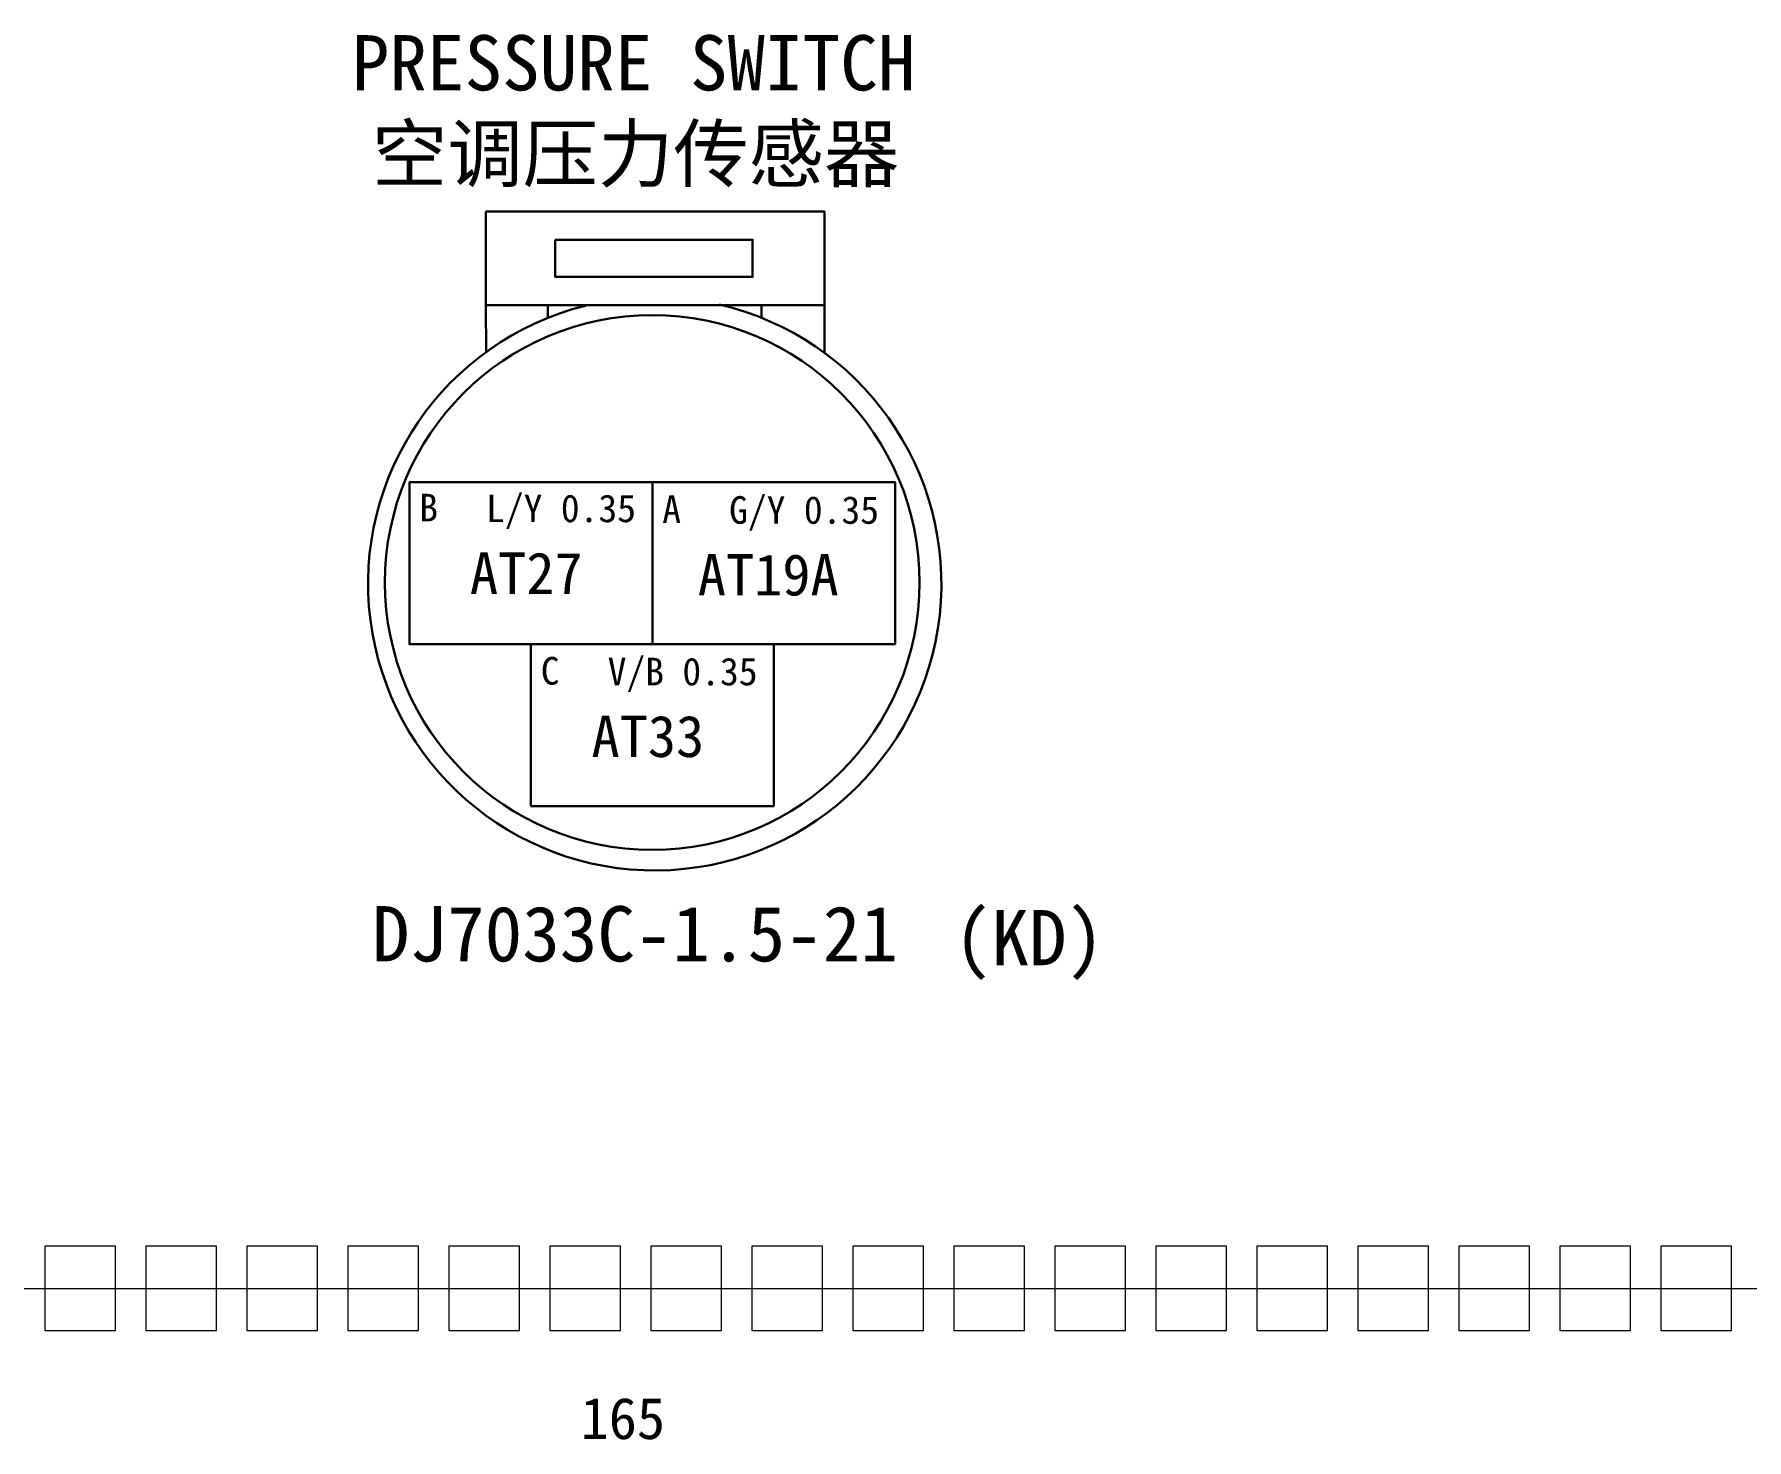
# Model space of a CAD drawing. Header units: millimetres. Extents: x 6 to 3615, y -854 to 0.
# Drawn here: x 2389 to 2473.8, y -572.7 to -503.1 of the extents above; entities that cross this region are included whole.
import ezdxf

# ---------------------------------------------------------------- set-up
doc = ezdxf.new("R2010")
doc.units = ezdxf.units.MM
doc.styles.add('4eff5b8b_Style', font='simfang.ttf')

msp = doc.modelspace()

# ---------------------------------------------------------------- linework, layer by layer
at = {"linetype": 'Continuous', "lineweight": 30}
for p, q in [((2411.398, -511.883), (2428.161, -511.883)), ((2411.398, -516.523), (2411.398, -511.883)), ((2411.398, -511.883), (2411.398, -511.883)), ((2428.161, -511.883), (2428.161, -516.523)), ((2414.831, -513.276), (2424.599, -513.276)), ((2414.831, -515.117), (2414.831, -513.276)), ((2414.831, -513.276), (2414.831, -513.276)), ((2424.599, -513.276), (2424.599, -515.117)), ((2424.599, -515.117), (2414.831, -515.117)), ((2428.161, -516.523), (2411.398, -516.523))]:
    msp.add_line(p, q, dxfattribs=at)
at = {"linetype": 'Continuous', "lineweight": 0}
for p, q in [((2393.062, -563.109), (2389.562, -563.109)), ((2389.562, -563.109), (2389.562, -567.276)), ((2393.062, -567.276), (2393.062, -563.109)), ((2398.062, -563.109), (2394.562, -563.109)), ((2394.562, -563.109), (2394.562, -567.276)), ((2398.062, -567.276), (2398.062, -563.109)), ((2403.062, -563.109), (2399.562, -563.109)), ((2399.562, -563.109), (2399.562, -567.276)), ((2403.062, -567.276), (2403.062, -563.109)), ((2408.062, -563.109), (2404.562, -563.109)), ((2404.562, -563.109), (2404.562, -567.276)), ((2408.062, -567.276), (2408.062, -563.109)), ((2413.062, -563.109), (2409.562, -563.109)), ((2409.562, -563.109), (2409.562, -567.276)), ((2413.062, -567.276), (2413.062, -563.109)), ((2418.062, -563.109), (2414.562, -563.109)), ((2414.562, -563.109), (2414.562, -567.276)), ((2418.062, -567.276), (2418.062, -563.109)), ((2423.062, -563.109), (2419.562, -563.109)), ((2419.562, -563.109), (2419.562, -567.276)), ((2423.062, -567.276), (2423.062, -563.109)), ((2428.062, -563.109), (2424.562, -563.109)), ((2424.562, -563.109), (2424.562, -567.276)), ((2428.062, -567.276), (2428.062, -563.109)), ((2433.062, -563.109), (2429.562, -563.109)), ((2429.562, -563.109), (2429.562, -567.276)), ((2433.062, -567.276), (2433.062, -563.109)), ((2438.062, -563.109), (2434.562, -563.109)), ((2434.562, -563.109), (2434.562, -567.276)), ((2438.062, -567.276), (2438.062, -563.109)), ((2443.062, -563.109), (2439.562, -563.109)), ((2439.562, -563.109), (2439.562, -567.276)), ((2443.062, -567.276), (2443.062, -563.109)), ((2448.062, -563.109), (2444.562, -563.109)), ((2444.562, -563.109), (2444.562, -567.276)), ((2448.062, -567.276), (2448.062, -563.109)), ((2453.062, -563.109), (2449.562, -563.109)), ((2449.562, -563.109), (2449.562, -567.276)), ((2453.062, -567.276), (2453.062, -563.109)), ((2458.062, -563.109), (2454.562, -563.109)), ((2454.562, -563.109), (2454.562, -567.276)), ((2458.062, -567.276), (2458.062, -563.109)), ((2463.062, -563.109), (2459.562, -563.109)), ((2459.562, -563.109), (2459.562, -567.276)), ((2463.062, -567.276), (2463.062, -563.109)), ((2468.062, -563.109), (2464.562, -563.109)), ((2464.562, -563.109), (2464.562, -567.276)), ((2468.062, -567.276), (2468.062, -563.109)), ((2473.062, -563.109), (2469.562, -563.109)), ((2469.562, -563.109), (2469.562, -567.276)), ((2473.062, -567.276), (2473.062, -563.109)), ((2389.562, -567.276), (2393.062, -567.276)), ((2389.562, -567.276), (2389.562, -567.276)), ((2394.562, -567.276), (2398.062, -567.276)), ((2394.562, -567.276), (2394.562, -567.276)), ((2399.562, -567.276), (2403.062, -567.276)), ((2399.562, -567.276), (2399.562, -567.276)), ((2404.562, -567.276), (2408.062, -567.276)), ((2404.562, -567.276), (2404.562, -567.276)), ((2409.562, -567.276), (2413.062, -567.276)), ((2409.562, -567.276), (2409.562, -567.276)), ((2414.562, -567.276), (2418.062, -567.276)), ((2414.562, -567.276), (2414.562, -567.276)), ((2419.562, -567.276), (2423.062, -567.276)), ((2419.562, -567.276), (2419.562, -567.276)), ((2424.562, -567.276), (2428.062, -567.276)), ((2424.562, -567.276), (2424.562, -567.276)), ((2429.562, -567.276), (2433.062, -567.276)), ((2429.562, -567.276), (2429.562, -567.276)), ((2434.562, -567.276), (2438.062, -567.276)), ((2434.562, -567.276), (2434.562, -567.276)), ((2439.562, -567.276), (2443.062, -567.276)), ((2439.562, -567.276), (2439.562, -567.276)), ((2444.562, -567.276), (2448.062, -567.276)), ((2444.562, -567.276), (2444.562, -567.276)), ((2449.562, -567.276), (2453.062, -567.276)), ((2449.562, -567.276), (2449.562, -567.276)), ((2454.562, -567.276), (2458.062, -567.276)), ((2454.562, -567.276), (2454.562, -567.276)), ((2459.562, -567.276), (2463.062, -567.276)), ((2459.562, -567.276), (2459.562, -567.276)), ((2464.562, -567.276), (2468.062, -567.276)), ((2464.562, -567.276), (2464.562, -567.276)), ((2469.562, -567.276), (2473.062, -567.276)), ((2469.562, -567.276), (2469.562, -567.276))]:
    msp.add_line(p, q, dxfattribs=at)
at = {"linetype": 'Continuous', "lineweight": 30}
for points in [[(2411.398, -511.883), (2428.161, -511.883), (2428.161, -516.523), (2411.398, -516.523), (2411.398, -511.883)], [(2414.831, -513.276), (2424.599, -513.276), (2424.599, -515.117), (2414.831, -515.117), (2414.831, -513.276)]]:
    msp.add_lwpolyline(points, close=True, dxfattribs=at)
for points in [[(2411.398, -516.523), (2411.404, -518.839)], [(2414.461, -516.526), (2414.461, -517.146)], [(2425.042, -516.523), (2425.042, -517.143)], [(2428.161, -516.523), (2428.164, -518.891)], [(2418.372, -525.279), (2407.607, -525.279)], [(2418.419, -525.281), (2407.607, -525.279), (2419.635, -525.279), (2419.635, -533.297)], [(2407.607, -525.281), (2407.607, -533.299), (2419.635, -533.299), (2419.635, -525.279)], [(2419.633, -525.279), (2431.661, -525.279), (2431.661, -533.297), (2419.633, -533.297)], [(2413.62, -533.299), (2425.648, -533.299), (2425.648, -541.318), (2413.62, -541.318)], [(2413.622, -533.299), (2413.622, -541.318)]]:
    msp.add_lwpolyline(points, dxfattribs=at)
at = {"linetype": 'Continuous', "lineweight": 0}
for points in [[(2389.562, -567.276), (2393.062, -567.276), (2393.062, -563.109), (2389.562, -563.109), (2389.562, -567.276)], [(2394.562, -567.276), (2398.062, -567.276), (2398.062, -563.109), (2394.562, -563.109), (2394.562, -567.276)], [(2399.562, -567.276), (2403.062, -567.276), (2403.062, -563.109), (2399.562, -563.109), (2399.562, -567.276)], [(2404.562, -567.276), (2408.062, -567.276), (2408.062, -563.109), (2404.562, -563.109), (2404.562, -567.276)], [(2409.562, -567.276), (2413.062, -567.276), (2413.062, -563.109), (2409.562, -563.109), (2409.562, -567.276)], [(2414.562, -567.276), (2418.062, -567.276), (2418.062, -563.109), (2414.562, -563.109), (2414.562, -567.276)], [(2419.562, -567.276), (2423.062, -567.276), (2423.062, -563.109), (2419.562, -563.109), (2419.562, -567.276)], [(2424.562, -567.276), (2428.062, -567.276), (2428.062, -563.109), (2424.562, -563.109), (2424.562, -567.276)], [(2429.562, -567.276), (2433.062, -567.276), (2433.062, -563.109), (2429.562, -563.109), (2429.562, -567.276)], [(2434.562, -567.276), (2438.062, -567.276), (2438.062, -563.109), (2434.562, -563.109), (2434.562, -567.276)], [(2439.562, -567.276), (2443.062, -567.276), (2443.062, -563.109), (2439.562, -563.109), (2439.562, -567.276)], [(2444.562, -567.276), (2448.062, -567.276), (2448.062, -563.109), (2444.562, -563.109), (2444.562, -567.276)], [(2449.562, -567.276), (2453.062, -567.276), (2453.062, -563.109), (2449.562, -563.109), (2449.562, -567.276)], [(2454.562, -567.276), (2458.062, -567.276), (2458.062, -563.109), (2454.562, -563.109), (2454.562, -567.276)], [(2459.562, -567.276), (2463.062, -567.276), (2463.062, -563.109), (2459.562, -563.109), (2459.562, -567.276)], [(2464.562, -567.276), (2468.062, -567.276), (2468.062, -563.109), (2464.562, -563.109), (2464.562, -567.276)], [(2469.562, -567.276), (2473.062, -567.276), (2473.062, -563.109), (2469.562, -563.109), (2469.562, -567.276)]]:
    msp.add_lwpolyline(points, close=True, dxfattribs=at)
at = {"linetype": 'Continuous', "lineweight": 13}
msp.add_lwpolyline([(2239.562, -565.193), (2484.562, -565.193)], dxfattribs=at)
at = {"linetype": 'Continuous', "lineweight": 30}
msp.add_circle((2419.63, -530.245), 13.234, dxfattribs=at)
msp.add_arc((2419.753, -530.312), 14.19, 104, 77, dxfattribs=at)

# ---------------------------------------------------------------- texts
at = {"linetype": 'Continuous', "style": '4eff5b8b_Style'}
for s, height, p in [('PRESSURE SWITCH', 2.73438, (2404.753, -505.883)), ('空调压力传感器', 2.7344, (2405.753, -510.383)), ('B', 1.367, (2408.094, -527.221)), ('L/Y', 1.3672, (2411.404, -527.258)), ('0.35', 1.3672, (2415.104, -527.258)), ('A', 1.367, (2420.125, -527.302)), ('G/Y', 1.3672, (2423.435, -527.339)), ('0.35', 1.3672, (2427.135, -527.339)), ('AT27', 2.0508, (2410.604, -530.807)), ('AT19A', 2.0508, (2421.885, -530.888)), ('C', 1.367, (2414.112, -535.299)), ('V/B', 1.3672, (2417.422, -535.336)), ('0.35', 1.3672, (2421.122, -535.336)), ('AT33', 2.0508, (2416.622, -538.885)), ('DJ7033C-1.5-21', 2.73438, (2405.753, -549.003)), ('(KD)', 2.7344, (2434.562, -549.193)), ('165', 2.0508, (2416.081, -572.651))]:
    msp.add_text(s, height=height, dxfattribs=at).set_placement(p)

doc.saveas('drawing.dxf')
